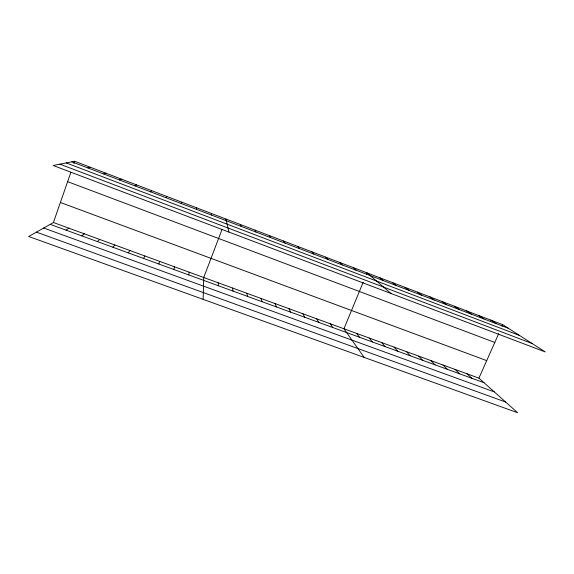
<?xml version="1.0" encoding="UTF-8"?>
<svg xmlns="http://www.w3.org/2000/svg" width="574" height="574" viewBox="0 0 574 574"><rect width="100%" height="100%" fill="white"/><g stroke="black" fill="none" stroke-linecap="round" stroke-linejoin="round"><path stroke-width="0.86" d="M203.153 299.37L203.72 277.493L221.994 229.586M188.789 274.946L189.155 272.169M196.394 209.309L196.617 207.817M173.829 269.486L174.496 266.81M53.411 222.525L478.917 378.144L517.605 412.713L28.7 236.488L53.411 222.525L70.896 172.272M73.903 163.64L74.72 161.287L502.702 324.662L545.3 351.948L53.131 165.477L74.72 161.287M158.761 263.983L159.73 261.407M225.395 220.667L226.02 219.038L228.926 232.083M181.226 203.519L181.757 202.141M363.206 282.193L343.948 328.78L364.174 357.408M366.413 274.429L367.051 272.88L391.016 293.493M478.917 378.144L498.741 333.566M501.977 326.283L502.702 324.662M143.579 258.444L144.863 255.975M165.951 197.693L166.79 196.43M128.296 252.861L129.889 250.494M112.899 247.243L114.814 244.983M150.56 191.831L151.723 190.676M97.393 241.582L99.625 239.43M81.773 235.878L84.328 233.833M135.062 185.919L136.54 184.885M66.032 230.131L68.923 228.201M119.449 179.963L121.25 179.045M103.715 173.965L105.853 173.169M87.872 167.917L90.348 167.249M43.689 228.022L494.279 391.877M36.413 232.133L505.665 402.044M50.182 224.348L484.04 382.722M60.385 202.478L486.709 360.623M67.632 181.657L494.795 342.441M66.24 162.93L519.606 335.489M59.883 164.164L532.134 343.517M71.908 161.832L508.334 328.271M490.748 320.098L496.166 323.628M478.723 315.506L483.932 318.965M466.619 310.893L471.613 314.265M454.45 306.243L459.222 309.537M442.195 301.565L446.744 304.78M429.869 296.858L434.195 299.994M417.463 292.123L421.56 295.18M404.979 287.359L408.846 290.329M392.415 282.566L396.046 285.45M379.773 277.737L383.167 280.535M353.383 267.663L356.275 270.282M467.021 373.796L471.928 378.302M455.053 369.419L459.752 373.853M339.614 262.404L342.248 264.93M443.006 365.014L447.49 369.383M430.887 360.58L435.157 364.877M325.759 257.116L328.12 259.541M418.697 356.124L422.751 360.35M406.435 351.632L410.259 355.787M311.804 251.792L313.892 254.117M394.087 347.119L397.689 351.202M381.674 342.578L385.039 346.581M297.748 246.425L299.571 248.657M369.175 338.007L372.311 341.939M356.598 333.408L359.503 337.261M283.606 241.023L285.142 243.154M330.344 323.808L332.755 327.496M269.357 235.584L270.612 237.607M316.654 318.8L318.807 322.409M302.871 313.763L304.758 317.279M255.014 230.109L255.975 232.032M288.995 308.683L290.616 312.113M275.025 303.574L276.374 306.918M240.563 224.592L241.238 226.407M260.962 298.43L262.031 301.68M246.798 293.249L247.588 296.406M232.535 288.033L233.044 291.097M218.177 282.781L218.393 285.752M211.368 213.449L211.447 215.049"/></g></svg>
